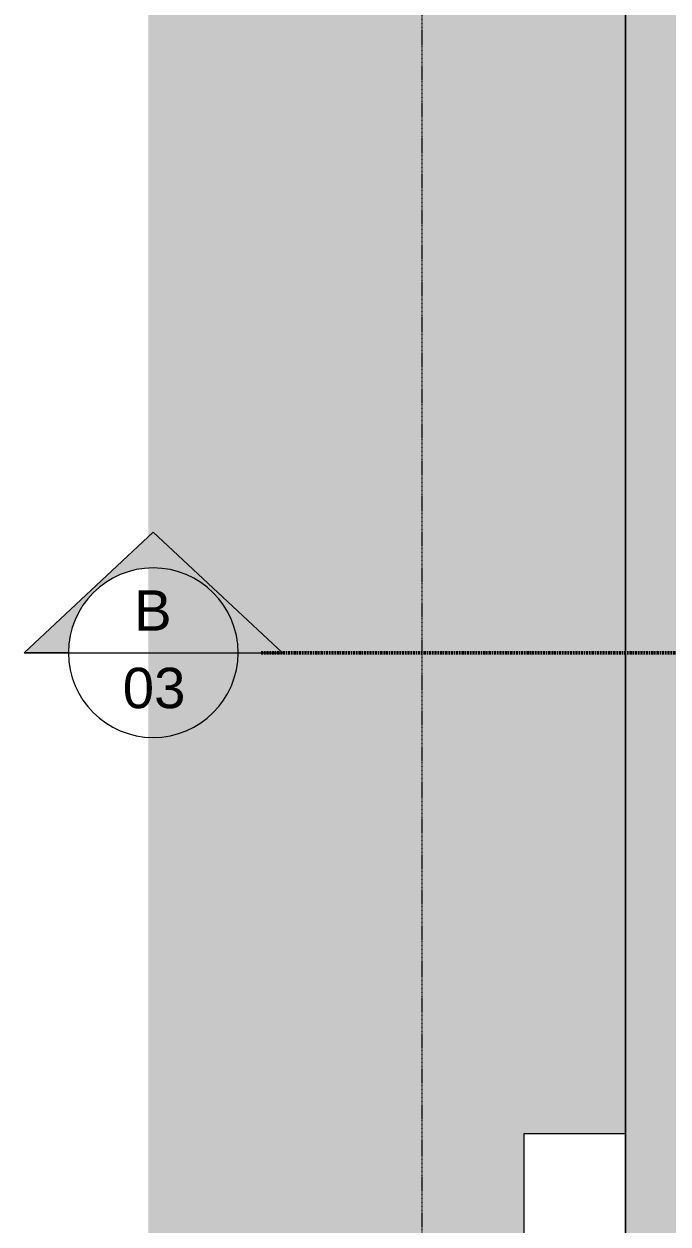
# Model space of a CAD drawing. Header units: millimetres. Extents: x -9018 to 25736, y -24663 to -1750.
# Drawn here: x -9018 to -7120, y -17005 to -13467 of the extents above; entities that cross this region are included whole.
import ezdxf

# ---------------------------------------------------------------- set-up
doc = ezdxf.new("R2010")
doc.units = ezdxf.units.MM
doc.linetypes.add('Dash dot', pattern=[15.875, 6.35, -4.7625, 0, -4.7625])
doc.linetypes.add('Overhead', pattern=[3.96875, 2.38125, -1.5875])
for name, color, linetype, lineweight in [('A-DETL-GENF', 92, 'Continuous', 9), ('A-DETL-THIN', 151, 'Continuous', 9), ('A-FLOR-OVHD', 1, 'Overhead', 9), ('A-GENM', 13, 'Continuous', 9), ('A-ROOF-PATT', 132, 'Continuous', 9), ('G-ANNO-SYMB', 111, 'Continuous', 9)]:
    doc.layers.add(name, color=color, linetype=linetype, lineweight=lineweight)
doc.styles.add('Arial_4', font='arial.ttf', dxfattribs={"height": 119.0625})

# ---------------------------------------------------------------- blocks, each defined once
blk = doc.blocks.new('CRT_MGN_COZ_Fogão a lenha completo - CRT_MGN_COZ_Fogão a lenha completo-4049417-2 PAV')
at = {"layer": 'A-GENM'}
for p, q in [((1150, -50), (850, -50)), ((850, -50), (850, -350)), ((1150, -350), (1150, -50))]:
    blk.add_line(p, q, dxfattribs=at)
blk = doc.blocks.new('Corte - Extremidade superior do corte - Preenchido-799760-2 PAV')
at = {"layer": 'G-ANNO-SYMB'}
h = blk.add_hatch(color=256, dxfattribs=at)
edge = h.paths.add_edge_path()
edge.add_line((-6.35, 7.108), (1.272, 0))
edge.add_line((1.272, 0), (-1.35, 0))
edge.add_arc((-6.35, 0), 5, 0, 180)
edge.add_line((-11.35, 0), (-13.972, 0))
edge.add_line((-13.972, 0), (-6.35, 7.108))
for p, q in [((-6.35, 7.108), (-13.972, 0)), ((-6.35, 7.108), (-13.972, 0)), ((-6.35, 7.108), (1.272, 0)), ((1.272, 0), (-6.35, 7.108)), ((-1.35, 0), (1.272, 0)), ((-11.35, 0), (-13.972, 0)), ((-13.972, 0), (-11.35, 0)), ((-1.35, 0), (1.272, 0))]:
    blk.add_line(p, q, dxfattribs=at)
for start, end in [(0, 180), (0, 180), (180, 360)]:
    blk.add_arc((-6.35, 0), 5, start, end, dxfattribs=at)

msp = doc.modelspace()

# ---------------------------------------------------------------- hatches: boundary and pattern name
at = {"layer": 'A-DETL-GENF'}
msp.add_hatch(color=7, dxfattribs=at).paths.add_polyline_path([(-2384.62, -19319.651), (-2384.62, -19139.651), (-7064.62, -19139.651), (-7064.62, -16759.651), (-6524.62, -16759.651), (-6524.62, -16579.651), (-7064.62, -16579.651), (-7064.62, -5479.651), (-5824.62, -5479.651), (-5824.62, -5299.651), (-7244.62, -5299.651), (-7244.62, -19319.651), (-3130.347, -19319.651)])
at = {"layer": 'A-ROOF-PATT'}
h = msp.add_hatch(dxfattribs=at)
h.set_pattern_fill('FP_5', color=256, style=0, pattern_type=2)
h.set_pattern_definition([(270, (-28271.13, 3212.98), (218.959, 1e-14), [30.48, -121.92]), (313.766, (-28314.92, 3273.936), (218.96789, -152.3984), [42.206, -590.885]), (46.234, (-28314.92, 3121.536), (218.96789, 152.3984), [42.206, -590.885]), (295.59, (-28285.725, 3243.456), (218.95748, -304.80169), [33.795, -473.132]), (244.41, (-28271.13, 3182.496), (-218.95748, -304.80169), [33.795, -473.125]), (0, (-28314.92, 3273.94), (0, 152.4), [])])
h.paths.add_polyline_path([(-8651.156, -19926.186), (-7346.635, -18621.666), (-7336, -18432.99), (-7317.971, -18432.99), (-7303.37, -18439.967), (-7279.209, -18445.355), (-7254.771, -18447.864), (-7244.62, -18447.864), (-7244.62, -17039.651), (-7544.62, -17039.651), (-7544.62, -16739.651), (-7244.62, -16739.651), (-7244.62, -7799.651), (-8651.156, -6393.115), (-8651.156, -19786.367)])

# ---------------------------------------------------------------- linework, layer by layer
at = {"layer": 'A-DETL-THIN'}
for p, q in [((-7244.62, -19319.651), (-7244.62, -3799.651)), ((-7244.62, -5299.651), (-7244.62, -19319.651))]:
    msp.add_line(p, q, dxfattribs=at)
at = {"layer": 'A-FLOR-OVHD'}
msp.add_line((-7844.62, -19919.651), (-7844.62, -3199.651), dxfattribs=at)
at = {"layer": 'G-ANNO-SYMB'}
msp.add_line((-8886.907, -15320.551), (-8386.907, -15320.551), dxfattribs=at)
at = {"layer": 'G-ANNO-SYMB', "linetype": 'Dash dot', "lineweight": 50}
msp.add_line((-8319.407, -15320.551), (-5679.005, -15320.551), dxfattribs=at)

# ---------------------------------------------------------------- block references
at = {"layer": 'A-GENM', "color": 55, "rotation": 89.99999999999928}
msp.add_blockref('CRT_MGN_COZ_Fogão a lenha completo - CRT_MGN_COZ_Fogão a lenha completo-4049417-2 PAV', (-7594.62, -17889.651), dxfattribs=at)
at = {"layer": 'G-ANNO-SYMB', "xscale": 49.99999999999998, "yscale": 49.99999999999998, "zscale": 49.99999999999998}
msp.add_blockref('Corte - Extremidade superior do corte - Preenchido-799760-2 PAV', (-8319.407, -15320.551), dxfattribs=at)

# ---------------------------------------------------------------- texts
at = {"layer": 'G-ANNO-SYMB', "attachment_point": 1, "style": 'Arial_4'}
for s, insert, char_height, width in [('B', (-8693.76, -15136.551), 119.062, 136.28687), ('03', (-8727.091, -15365.073), 119.0625, 224.4725)]:
    msp.add_mtext(s, dxfattribs=dict(at, insert=insert, char_height=char_height, width=width))

doc.saveas('drawing.dxf')
